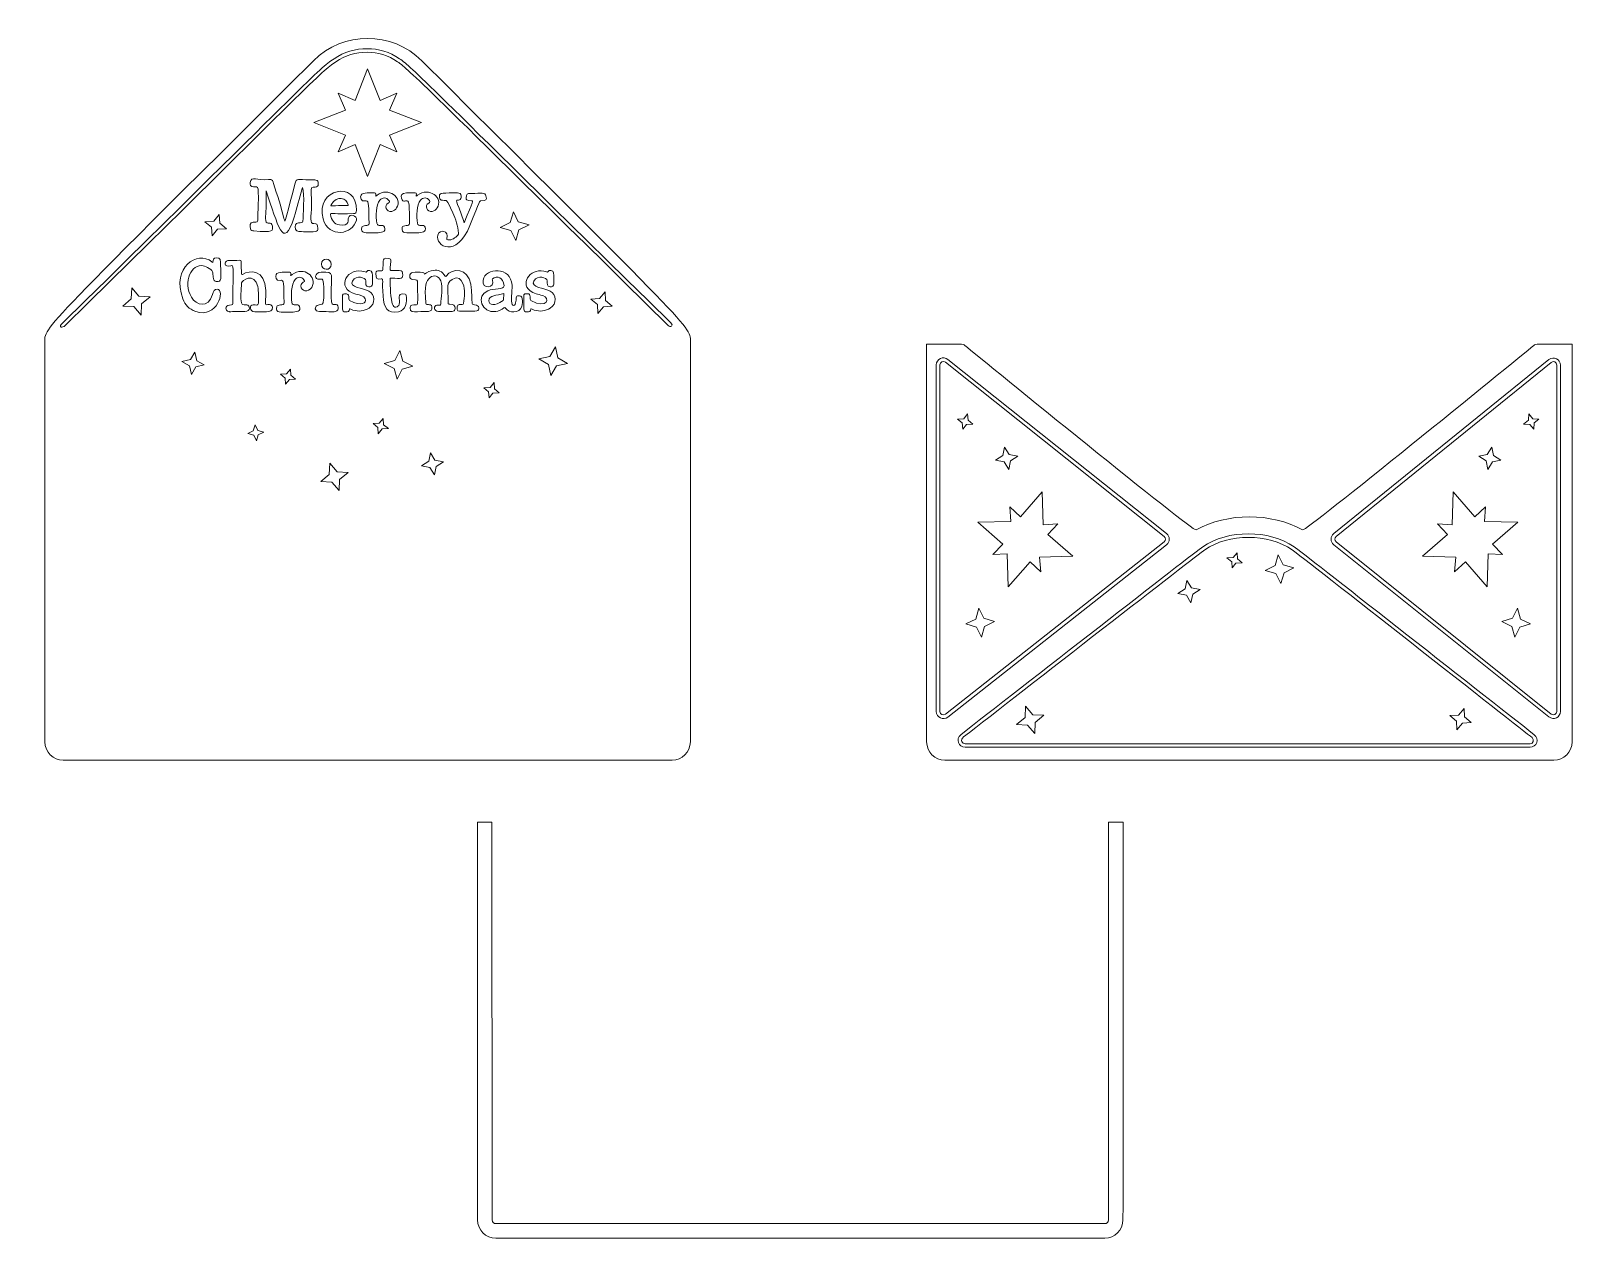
# Model space of a CAD drawing. Header units: inches. Extents: x 1 to 12.8, y 0.4 to 9.6.
import ezdxf

# ---------------------------------------------------------------- set-up
doc = ezdxf.new("R2010")
doc.units = ezdxf.units.IN
doc.header["$MEASUREMENT"] = 0
doc.layers.add('_U+0421_U+043B_U+043E_U+0439 1', color=7, linetype='Continuous')

msp = doc.modelspace()

# ---------------------------------------------------------------- linework, layer by layer
at = {"layer": '_U+0421_U+043B_U+043E_U+0439 1', "color": 12, "lineweight": 9, "true_color": 0xe30613}
msp.add_lwpolyline([(3.849, 8.687), (3.721, 8.743), (3.625, 8.499), (3.53, 8.743), (3.401, 8.687), (3.457, 8.815), (3.213, 8.911), (3.457, 9.006), (3.401, 9.135), (3.53, 9.079), (3.625, 9.323), (3.721, 9.079), (3.849, 9.135), (3.793, 9.006), (4.037, 8.911), (3.793, 8.815), (3.849, 8.687)], dxfattribs=at)
at = {"layer": '_U+0421_U+043B_U+043E_U+0439 1', "color": 7, "lineweight": 9, "true_color": 0xffffff}
for points in [[(2.477, 8.094), (2.544, 8.098), (2.493, 8.14), (2.489, 8.207), (2.447, 8.155), (2.38, 8.152), (2.431, 8.109), (2.435, 8.043), (2.477, 8.094)], [(4.761, 8.008), (4.784, 8.09), (4.861, 8.128), (4.779, 8.152), (4.741, 8.228), (4.717, 8.146), (4.641, 8.108), (4.722, 8.084), (4.761, 8.008)], [(1.821, 7.646), (1.816, 7.561), (1.751, 7.506), (1.836, 7.502), (1.891, 7.437), (1.895, 7.522), (1.96, 7.576), (1.875, 7.581), (1.821, 7.646)], [(5.443, 7.614), (5.4, 7.563), (5.334, 7.559), (5.385, 7.517), (5.389, 7.45), (5.431, 7.501), (5.498, 7.505), (5.446, 7.548), (5.443, 7.614)], [(2.302, 7.153), (2.269, 7.096), (2.203, 7.081), (2.261, 7.048), (2.276, 6.983), (2.309, 7.04), (2.374, 7.055), (2.317, 7.088), (2.302, 7.153)], [(3.871, 7.167), (3.833, 7.09), (3.751, 7.066), (3.828, 7.028), (3.852, 6.946), (3.89, 7.023), (3.971, 7.047), (3.895, 7.085), (3.871, 7.167)], [(5.064, 7.193), (5.021, 7.12), (4.937, 7.102), (5.011, 7.058), (5.029, 6.975), (5.072, 7.049), (5.156, 7.067), (5.082, 7.11), (5.064, 7.193)], [(3.035, 7.024), (3.005, 6.987), (2.958, 6.985), (2.994, 6.955), (2.997, 6.907), (3.027, 6.944), (3.074, 6.946), (3.038, 6.977), (3.035, 7.024)], [(4.593, 6.92), (4.563, 6.883), (4.516, 6.881), (4.552, 6.85), (4.555, 6.803), (4.585, 6.84), (4.632, 6.842), (4.596, 6.872), (4.593, 6.92)], [(3.745, 6.646), (3.714, 6.609), (3.667, 6.607), (3.704, 6.577), (3.706, 6.529), (3.736, 6.566), (3.784, 6.568), (3.747, 6.598), (3.745, 6.646)], [(8.211, 6.6), (8.181, 6.564), (8.178, 6.611), (8.142, 6.641), (8.189, 6.644), (8.219, 6.68), (8.222, 6.633), (8.258, 6.603), (8.211, 6.6)], [(12.545, 6.644), (12.592, 6.641), (12.555, 6.611), (12.553, 6.564), (12.523, 6.6), (12.475, 6.603), (12.512, 6.633), (12.514, 6.68), (12.545, 6.644)], [(2.764, 6.596), (2.75, 6.551), (2.708, 6.53), (2.753, 6.517), (2.774, 6.474), (2.787, 6.519), (2.83, 6.54), (2.784, 6.554), (2.764, 6.596)], [(4.107, 6.383), (4.094, 6.318), (4.037, 6.283), (4.102, 6.27), (4.137, 6.213), (4.15, 6.279), (4.207, 6.313), (4.141, 6.327), (4.107, 6.383)], [(8.498, 6.313), (8.433, 6.326), (8.489, 6.361), (8.502, 6.426), (8.537, 6.369), (8.603, 6.356), (8.546, 6.322), (8.533, 6.256), (8.498, 6.313)], [(12.188, 6.322), (12.131, 6.356), (12.196, 6.369), (12.231, 6.426), (12.244, 6.361), (12.301, 6.326), (12.236, 6.313), (12.201, 6.256), (12.188, 6.322)], [(3.337, 6.303), (3.332, 6.217), (3.267, 6.163), (3.352, 6.158), (3.407, 6.093), (3.411, 6.178), (3.477, 6.233), (3.391, 6.237), (3.337, 6.303)], [(9.024, 5.591), (8.77, 5.583), (8.778, 5.472), (8.697, 5.548), (8.53, 5.357), (8.522, 5.61), (8.411, 5.603), (8.487, 5.684), (8.296, 5.851), (8.55, 5.858), (8.542, 5.97), (8.623, 5.893), (8.79, 6.085), (8.798, 5.831), (8.909, 5.839), (8.832, 5.758), (9.024, 5.591)], [(12.314, 5.603), (12.203, 5.61), (12.195, 5.357), (12.029, 5.548), (11.947, 5.472), (11.955, 5.583), (11.701, 5.591), (11.893, 5.758), (11.817, 5.839), (11.928, 5.831), (11.936, 6.085), (12.102, 5.893), (12.183, 5.97), (12.176, 5.858), (12.43, 5.851), (12.238, 5.684), (12.314, 5.603)], [(10.284, 5.571), (10.321, 5.54), (10.273, 5.538), (10.243, 5.502), (10.241, 5.549), (10.204, 5.579), (10.251, 5.582), (10.282, 5.618), (10.284, 5.571)], [(10.635, 5.526), (10.717, 5.502), (10.641, 5.464), (10.617, 5.382), (10.579, 5.458), (10.497, 5.482), (10.573, 5.52), (10.597, 5.602), (10.635, 5.526)], [(9.933, 5.349), (9.998, 5.335), (9.942, 5.301), (9.928, 5.235), (9.894, 5.292), (9.828, 5.305), (9.885, 5.34), (9.898, 5.405), (9.933, 5.349)], [(8.344, 5.116), (8.425, 5.092), (8.349, 5.054), (8.325, 4.972), (8.287, 5.048), (8.205, 5.072), (8.282, 5.11), (8.305, 5.192), (8.344, 5.116)], [(12.452, 5.11), (12.528, 5.072), (12.446, 5.048), (12.408, 4.972), (12.384, 5.054), (12.308, 5.092), (12.39, 5.116), (12.428, 5.192), (12.452, 5.11)], [(8.718, 4.377), (8.803, 4.373), (8.737, 4.318), (8.733, 4.233), (8.678, 4.298), (8.593, 4.303), (8.659, 4.357), (8.663, 4.443), (8.718, 4.377)], [(12.022, 4.36), (12.074, 4.317), (12.007, 4.313), (11.965, 4.262), (11.961, 4.329), (11.91, 4.371), (11.976, 4.375), (12.019, 4.426), (12.022, 4.36)]]:
    msp.add_lwpolyline(points, dxfattribs=at)
at = {"layer": '_U+0421_U+043B_U+043E_U+0439 1', "color": 12, "lineweight": 9, "true_color": 0xe30613}
for points, knots in [([(4.04, 9.384), (3.811, 9.613), (3.44, 9.613), (3.21, 9.384), (1.047, 7.229), (1.154, 7.351), (1.154, 7.214), (1.154, 5.159), (1.154, 4.428), (1.155, 4.169), (1.155, 4.092), (1.218, 4.029), (1.295, 4.029), (1.373, 4.029), (5.877, 4.029), (5.956, 4.029), (6.033, 4.029), (6.096, 4.092), (6.096, 4.169), (6.097, 4.882), (6.097, 7.228), (6.097, 7.215), (6.097, 7.351), (6.201, 7.231), (4.04, 9.384)], [0, 0, 0, 0, 1, 1, 1, 2, 2, 2, 3, 3, 3, 4, 4, 4, 5, 5, 5, 6, 6, 6, 7, 7, 7, 8, 8, 8, 8]), ([(12.847, 7.215), (12.847, 7.215), (12.846, 4.428), (12.846, 4.169), (12.846, 4.092), (12.783, 4.029), (12.706, 4.029), (12.706, 4.029), (8.045, 4.029), (8.045, 4.029), (7.967, 4.029), (7.905, 4.092), (7.905, 4.169), (7.904, 4.428), (7.903, 7.215), (7.903, 7.215), (8.191, 7.215), (8.18, 7.218), (8.198, 7.204), (8.361, 7.071), (9.945, 5.779), (9.968, 5.792), (10.208, 5.926), (10.543, 5.926), (10.783, 5.792), (10.805, 5.779), (12.39, 7.071), (12.553, 7.204), (12.571, 7.219), (12.561, 7.215), (12.847, 7.215)], [0, 0, 0, 0, 1, 1, 1, 2, 2, 2, 3, 3, 3, 4, 4, 4, 5, 5, 5, 6, 6, 6, 7, 7, 7, 8, 8, 8, 9, 9, 9, 10, 10, 10, 10]), ([(9.298, 3.555), (9.298, 3.555), (9.297, 0.754), (9.297, 0.51), (9.297, 0.494), (9.284, 0.481), (9.268, 0.481), (9.268, 0.481), (4.607, 0.481), (4.607, 0.481), (4.591, 0.481), (4.578, 0.494), (4.578, 0.51), (4.578, 0.754), (4.577, 3.555), (4.577, 3.555), (4.577, 3.555), (4.466, 3.555), (4.466, 3.555), (4.466, 3.555), (4.467, 0.768), (4.467, 0.51), (4.467, 0.432), (4.53, 0.37), (4.607, 0.37), (4.607, 0.37), (9.268, 0.37), (9.268, 0.37), (9.345, 0.37), (9.408, 0.432), (9.408, 0.51), (9.409, 0.768), (9.409, 3.555), (9.409, 3.555), (9.409, 3.555), (9.298, 3.555), (9.298, 3.555), (9.298, 3.555), (9.298, 3.555), (9.298, 3.555)], [0, 0, 0, 0, 1, 1, 1, 2, 2, 2, 3, 3, 3, 4, 4, 4, 5, 5, 5, 6, 6, 6, 7, 7, 7, 8, 8, 8, 9, 9, 9, 10, 10, 10, 11, 11, 11, 12, 12, 12, 13, 13, 13, 13])]:
    msp.add_open_spline(points, degree=3, knots=knots, dxfattribs=at)
at = {"layer": '_U+0421_U+043B_U+043E_U+0439 1', "color": 7, "lineweight": 9, "true_color": 0xffffff}
for points, knots in [([(5.946, 7.377), (4.034, 9.253), (3.98, 9.322), (3.869, 9.4), (3.723, 9.502), (3.521, 9.502), (3.368, 9.4), (3.238, 9.313), (3.219, 9.27), (1.291, 7.377), (1.255, 7.343), (1.286, 7.334), (1.311, 7.358), (3.232, 9.247), (3.256, 9.292), (3.383, 9.377), (3.527, 9.473), (3.716, 9.473), (3.853, 9.377), (3.961, 9.301), (4.022, 9.232), (5.926, 7.358), (5.944, 7.34), (5.97, 7.354), (5.946, 7.377)], [0, 0, 0, 0, 1, 1, 1, 2, 2, 2, 3, 3, 3, 4, 4, 4, 5, 5, 5, 6, 6, 6, 7, 7, 7, 8, 8, 8, 8]), ([(2.846, 8.161), (2.84, 8.195), (2.852, 8.265), (2.849, 8.314), (2.848, 8.339), (2.846, 8.364), (2.849, 8.389), (2.938, 8.128), (2.981, 7.921), (3.062, 8.186), (3.084, 8.258), (3.101, 8.333), (3.124, 8.405), (3.125, 8.408), (3.124, 8.411), (3.128, 8.413), (3.143, 8.368), (3.132, 8.192), (3.13, 8.157), (3.129, 8.141), (3.114, 8.145), (3.096, 8.144), (3.072, 8.143), (3.068, 8.117), (3.074, 8.095), (3.077, 8.082), (3.089, 8.08), (3.1, 8.078), (3.114, 8.076), (3.185, 8.07), (3.226, 8.077), (3.239, 8.079), (3.246, 8.089), (3.245, 8.101), (3.241, 8.136), (3.237, 8.137), (3.214, 8.137), (3.179, 8.138), (3.193, 8.182), (3.196, 8.285), (3.197, 8.321), (3.192, 8.358), (3.194, 8.395), (3.196, 8.419), (3.196, 8.417), (3.225, 8.417), (3.241, 8.418), (3.247, 8.424), (3.248, 8.44), (3.248, 8.464), (3.243, 8.468), (3.23, 8.471), (3.225, 8.473), (3.22, 8.473), (3.215, 8.473), (3.113, 8.465), (3.083, 8.495), (3.073, 8.454), (3.071, 8.449), (2.997, 8.159), (2.992, 8.157), (2.989, 8.163), (2.987, 8.17), (2.985, 8.177), (2.962, 8.267), (2.934, 8.356), (2.904, 8.444), (2.899, 8.459), (2.903, 8.467), (2.89, 8.472), (2.882, 8.476), (2.875, 8.477), (2.867, 8.476), (2.779, 8.462), (2.735, 8.507), (2.725, 8.452), (2.722, 8.433), (2.732, 8.42), (2.751, 8.42), (2.793, 8.418), (2.792, 8.45), (2.786, 8.192), (2.784, 8.14), (2.782, 8.15), (2.749, 8.148), (2.725, 8.146), (2.722, 8.119), (2.728, 8.098), (2.731, 8.085), (2.743, 8.083), (2.754, 8.082), (2.903, 8.067), (2.903, 8.084), (2.896, 8.119), (2.888, 8.162), (2.853, 8.12), (2.846, 8.161)], [0, 0, 0, 0, 1, 1, 1, 2, 2, 2, 3, 3, 3, 4, 4, 4, 5, 5, 5, 6, 6, 6, 7, 7, 7, 8, 8, 8, 9, 9, 9, 10, 10, 10, 11, 11, 11, 12, 12, 12, 13, 13, 13, 14, 14, 14, 15, 15, 15, 16, 16, 16, 17, 17, 17, 18, 18, 18, 19, 19, 19, 20, 20, 20, 21, 21, 21, 22, 22, 22, 23, 23, 23, 24, 24, 24, 25, 25, 25, 26, 26, 26, 27, 27, 27, 28, 28, 28, 29, 29, 29, 30, 30, 30, 31, 31, 31, 32, 32, 32, 32]), ([(3.34, 8.207), (3.35, 8.163), (3.368, 8.132), (3.409, 8.127), (3.491, 8.117), (3.475, 8.167), (3.478, 8.181), (3.487, 8.216), (3.547, 8.202), (3.539, 8.165), (3.515, 8.054), (3.328, 8.02), (3.284, 8.175), (3.22, 8.404), (3.548, 8.477), (3.54, 8.237), (3.54, 8.22), (3.533, 8.215), (3.516, 8.215), (3.367, 8.208), (3.455, 8.214), (3.345, 8.214), (3.341, 8.214), (3.339, 8.212), (3.34, 8.207)], [0, 0, 0, 0, 1, 1, 1, 2, 2, 2, 3, 3, 3, 4, 4, 4, 5, 5, 5, 6, 6, 6, 7, 7, 7, 8, 8, 8, 8]), ([(3.679, 8.372), (3.656, 8.374), (3.584, 8.378), (3.575, 8.356), (3.569, 8.341), (3.568, 8.304), (3.613, 8.311), (3.638, 8.315), (3.633, 8.264), (3.636, 8.139), (3.637, 8.113), (3.583, 8.129), (3.58, 8.109), (3.574, 8.058), (3.599, 8.067), (3.691, 8.067), (3.73, 8.067), (3.768, 8.073), (3.755, 8.11), (3.744, 8.141), (3.702, 8.102), (3.696, 8.142), (3.688, 8.192), (3.689, 8.279), (3.72, 8.317), (3.738, 8.341), (3.771, 8.339), (3.788, 8.315), (3.795, 8.305), (3.794, 8.301), (3.783, 8.295), (3.747, 8.277), (3.77, 8.223), (3.81, 8.231), (3.826, 8.234), (3.839, 8.242), (3.847, 8.257), (3.895, 8.337), (3.785, 8.422), (3.698, 8.354), (3.695, 8.352), (3.692, 8.348), (3.687, 8.347), (3.688, 8.359), (3.692, 8.371), (3.679, 8.372)], [0, 0, 0, 0, 1, 1, 1, 2, 2, 2, 3, 3, 3, 4, 4, 4, 5, 5, 5, 6, 6, 6, 7, 7, 7, 8, 8, 8, 9, 9, 9, 10, 10, 10, 11, 11, 11, 12, 12, 12, 13, 13, 13, 14, 14, 14, 15, 15, 15, 15]), ([(3.99, 8.372), (3.959, 8.374), (3.929, 8.376), (3.9, 8.367), (3.879, 8.361), (3.879, 8.335), (3.889, 8.319), (3.903, 8.296), (3.93, 8.326), (3.938, 8.301), (3.946, 8.274), (3.944, 8.234), (3.946, 8.139), (3.947, 8.113), (3.893, 8.129), (3.89, 8.109), (3.884, 8.057), (3.911, 8.067), (4.002, 8.067), (4.04, 8.067), (4.078, 8.073), (4.065, 8.11), (4.054, 8.141), (4.012, 8.103), (4.006, 8.142), (3.998, 8.192), (4, 8.279), (4.03, 8.317), (4.049, 8.341), (4.082, 8.339), (4.098, 8.315), (4.105, 8.305), (4.105, 8.301), (4.093, 8.295), (4.057, 8.277), (4.081, 8.223), (4.12, 8.231), (4.136, 8.234), (4.149, 8.242), (4.158, 8.257), (4.206, 8.337), (4.095, 8.422), (4.008, 8.354), (4.005, 8.352), (4.002, 8.348), (3.997, 8.347), (3.998, 8.359), (4.002, 8.371), (3.99, 8.372)], [0, 0, 0, 0, 1, 1, 1, 2, 2, 2, 3, 3, 3, 4, 4, 4, 5, 5, 5, 6, 6, 6, 7, 7, 7, 8, 8, 8, 9, 9, 9, 10, 10, 10, 11, 11, 11, 12, 12, 12, 13, 13, 13, 14, 14, 14, 15, 15, 15, 16, 16, 16, 16]), ([(3.471, 8.276), (3.475, 8.276), (3.479, 8.276), (3.477, 8.282), (3.466, 8.332), (3.39, 8.361), (3.346, 8.281), (3.338, 8.267), (3.356, 8.278), (3.471, 8.276)], [0, 0, 0, 0, 1, 1, 1, 2, 2, 2, 3, 3, 3, 3]), ([(4.531, 8.351), (4.525, 8.376), (4.501, 8.369), (4.417, 8.368), (4.385, 8.368), (4.383, 8.366), (4.379, 8.335), (4.377, 8.318), (4.383, 8.316), (4.421, 8.312), (4.436, 8.311), (4.435, 8.319), (4.365, 8.144), (4.363, 8.148), (4.363, 8.15), (4.362, 8.153), (4.297, 8.334), (4.298, 8.316), (4.32, 8.318), (4.333, 8.319), (4.339, 8.325), (4.341, 8.336), (4.344, 8.352), (4.341, 8.37), (4.324, 8.371), (4.311, 8.372), (4.299, 8.374), (4.286, 8.374), (4.18, 8.369), (4.169, 8.374), (4.176, 8.337), (4.179, 8.323), (4.184, 8.318), (4.198, 8.316), (4.237, 8.311), (4.225, 8.333), (4.278, 8.221), (4.302, 8.171), (4.316, 8.119), (4.321, 8.064), (4.322, 8.058), (4.321, 8.053), (4.316, 8.049), (4.295, 8.028), (4.271, 8.01), (4.239, 8.013), (4.232, 8.013), (4.23, 8.016), (4.232, 8.022), (4.25, 8.083), (4.177, 8.102), (4.163, 8.049), (4.141, 7.964), (4.306, 7.869), (4.409, 8.123), (4.487, 8.317), (4.482, 8.312), (4.493, 8.313), (4.532, 8.315), (4.54, 8.316), (4.531, 8.351)], [0, 0, 0, 0, 1, 1, 1, 2, 2, 2, 3, 3, 3, 4, 4, 4, 5, 5, 5, 6, 6, 6, 7, 7, 7, 8, 8, 8, 9, 9, 9, 10, 10, 10, 11, 11, 11, 12, 12, 12, 13, 13, 13, 14, 14, 14, 15, 15, 15, 16, 16, 16, 17, 17, 17, 18, 18, 18, 19, 19, 19, 20, 20, 20, 20]), ([(2.367, 7.814), (2.39, 7.808), (2.442, 7.783), (2.441, 7.76), (2.441, 7.745), (2.442, 7.73), (2.445, 7.716), (2.447, 7.702), (2.453, 7.697), (2.467, 7.694), (2.511, 7.686), (2.502, 7.721), (2.5, 7.82), (2.499, 7.854), (2.499, 7.878), (2.469, 7.876), (2.44, 7.874), (2.443, 7.863), (2.441, 7.839), (2.437, 7.84), (2.435, 7.843), (2.433, 7.845), (2.322, 7.934), (2.122, 7.805), (2.211, 7.562), (2.229, 7.513), (2.256, 7.484), (2.31, 7.465), (2.473, 7.406), (2.538, 7.631), (2.473, 7.636), (2.452, 7.637), (2.444, 7.617), (2.438, 7.595), (2.405, 7.486), (2.315, 7.51), (2.277, 7.574), (2.209, 7.689), (2.277, 7.837), (2.367, 7.814)], [0, 0, 0, 0, 1, 1, 1, 2, 2, 2, 3, 3, 3, 4, 4, 4, 5, 5, 5, 6, 6, 6, 7, 7, 7, 8, 8, 8, 9, 9, 9, 10, 10, 10, 11, 11, 11, 12, 12, 12, 13, 13, 13, 13]), ([(2.875, 7.517), (2.828, 7.521), (2.849, 7.491), (2.845, 7.626), (2.841, 7.785), (2.722, 7.784), (2.668, 7.749), (2.663, 7.746), (2.66, 7.745), (2.66, 7.753), (2.66, 7.784), (2.655, 7.816), (2.657, 7.847), (2.657, 7.854), (2.653, 7.859), (2.646, 7.858), (2.626, 7.854), (2.561, 7.855), (2.554, 7.854), (2.523, 7.847), (2.524, 7.802), (2.578, 7.814), (2.604, 7.82), (2.595, 7.824), (2.594, 7.541), (2.594, 7.517), (2.592, 7.515), (2.568, 7.513), (2.531, 7.511), (2.532, 7.472), (2.563, 7.464), (2.57, 7.462), (2.556, 7.463), (2.686, 7.465), (2.731, 7.466), (2.727, 7.512), (2.7, 7.515), (2.669, 7.519), (2.665, 7.513), (2.66, 7.532), (2.65, 7.567), (2.658, 7.626), (2.66, 7.685), (2.66, 7.7), (2.757, 7.771), (2.784, 7.655), (2.792, 7.623), (2.791, 7.555), (2.79, 7.529), (2.789, 7.506), (2.77, 7.515), (2.748, 7.516), (2.716, 7.516), (2.721, 7.465), (2.761, 7.462), (2.786, 7.46), (2.824, 7.464), (2.85, 7.463), (2.879, 7.461), (2.9, 7.469), (2.897, 7.498), (2.895, 7.509), (2.888, 7.516), (2.875, 7.517)], [0, 0, 0, 0, 1, 1, 1, 2, 2, 2, 3, 3, 3, 4, 4, 4, 5, 5, 5, 6, 6, 6, 7, 7, 7, 8, 8, 8, 9, 9, 9, 10, 10, 10, 11, 11, 11, 12, 12, 12, 13, 13, 13, 14, 14, 14, 15, 15, 15, 16, 16, 16, 17, 17, 17, 18, 18, 18, 19, 19, 19, 20, 20, 20, 21, 21, 21, 21]), ([(3.048, 7.747), (3.045, 7.744), (3.042, 7.741), (3.036, 7.739), (3.037, 7.752), (3.041, 7.764), (3.029, 7.765), (3.006, 7.766), (2.934, 7.77), (2.925, 7.748), (2.917, 7.729), (2.924, 7.697), (2.956, 7.703), (2.989, 7.71), (2.982, 7.679), (2.986, 7.532), (2.986, 7.505), (2.932, 7.522), (2.93, 7.502), (2.923, 7.45), (2.949, 7.459), (3.041, 7.46), (3.08, 7.46), (3.118, 7.466), (3.105, 7.502), (3.093, 7.534), (3.051, 7.495), (3.045, 7.535), (3.038, 7.584), (3.039, 7.671), (3.07, 7.71), (3.088, 7.733), (3.121, 7.732), (3.137, 7.708), (3.155, 7.683), (3.116, 7.696), (3.115, 7.661), (3.113, 7.619), (3.172, 7.607), (3.197, 7.649), (3.245, 7.73), (3.135, 7.815), (3.048, 7.747)], [0, 0, 0, 0, 1, 1, 1, 2, 2, 2, 3, 3, 3, 4, 4, 4, 5, 5, 5, 6, 6, 6, 7, 7, 7, 8, 8, 8, 9, 9, 9, 10, 10, 10, 11, 11, 11, 12, 12, 12, 13, 13, 13, 14, 14, 14, 14]), ([(3.346, 7.825), (3.346, 7.878), (3.271, 7.878), (3.271, 7.828), (3.272, 7.777), (3.346, 7.773), (3.346, 7.825)], [0, 0, 0, 0, 1, 1, 1, 2, 2, 2, 2]), ([(3.634, 7.621), (3.593, 7.643), (3.48, 7.649), (3.509, 7.698), (3.54, 7.75), (3.611, 7.723), (3.611, 7.7), (3.611, 7.677), (3.607, 7.654), (3.634, 7.653), (3.651, 7.653), (3.661, 7.66), (3.662, 7.675), (3.663, 7.703), (3.663, 7.732), (3.66, 7.761), (3.658, 7.783), (3.625, 7.785), (3.619, 7.771), (3.615, 7.764), (3.612, 7.765), (3.606, 7.767), (3.475, 7.816), (3.37, 7.642), (3.534, 7.598), (3.574, 7.587), (3.596, 7.586), (3.607, 7.561), (3.62, 7.532), (3.579, 7.498), (3.487, 7.548), (3.471, 7.556), (3.499, 7.606), (3.448, 7.601), (3.429, 7.599), (3.433, 7.593), (3.433, 7.537), (3.433, 7.537), (3.433, 7.537), (3.433, 7.537), (3.433, 7.472), (3.427, 7.458), (3.468, 7.461), (3.476, 7.461), (3.481, 7.465), (3.483, 7.473), (3.487, 7.489), (3.486, 7.485), (3.513, 7.476), (3.556, 7.461), (3.598, 7.468), (3.636, 7.491), (3.688, 7.522), (3.683, 7.596), (3.634, 7.621)], [0, 0, 0, 0, 1, 1, 1, 2, 2, 2, 3, 3, 3, 4, 4, 4, 5, 5, 5, 6, 6, 6, 7, 7, 7, 8, 8, 8, 9, 9, 9, 10, 10, 10, 11, 11, 11, 12, 12, 12, 13, 13, 13, 14, 14, 14, 15, 15, 15, 16, 16, 16, 17, 17, 17, 18, 18, 18, 18]), ([(3.841, 7.778), (3.841, 7.778), (3.841, 7.778), (3.841, 7.778), (3.783, 7.778), (3.798, 7.768), (3.804, 7.849), (3.805, 7.863), (3.8, 7.869), (3.787, 7.871), (3.749, 7.876), (3.746, 7.863), (3.745, 7.849), (3.745, 7.828), (3.743, 7.807), (3.742, 7.785), (3.742, 7.762), (3.687, 7.793), (3.688, 7.759), (3.69, 7.711), (3.696, 7.709), (3.729, 7.714), (3.75, 7.716), (3.734, 7.702), (3.744, 7.581), (3.751, 7.494), (3.773, 7.446), (3.863, 7.463), (3.916, 7.474), (3.928, 7.535), (3.921, 7.589), (3.921, 7.595), (3.917, 7.597), (3.912, 7.598), (3.838, 7.609), (3.88, 7.556), (3.868, 7.52), (3.86, 7.495), (3.825, 7.486), (3.815, 7.52), (3.804, 7.558), (3.796, 7.66), (3.797, 7.712), (3.797, 7.719), (3.799, 7.722), (3.806, 7.721), (3.885, 7.714), (3.899, 7.711), (3.893, 7.759), (3.891, 7.782), (3.881, 7.778), (3.841, 7.778)], [0, 0, 0, 0, 1, 1, 1, 2, 2, 2, 3, 3, 3, 4, 4, 4, 5, 5, 5, 6, 6, 6, 7, 7, 7, 8, 8, 8, 9, 9, 9, 10, 10, 10, 11, 11, 11, 12, 12, 12, 13, 13, 13, 14, 14, 14, 15, 15, 15, 16, 16, 16, 17, 17, 17, 17]), ([(4.458, 7.513), (4.434, 7.519), (4.426, 7.515), (4.425, 7.526), (4.421, 7.63), (4.419, 7.653), (4.415, 7.674), (4.392, 7.797), (4.276, 7.802), (4.226, 7.736), (4.224, 7.732), (4.222, 7.731), (4.219, 7.736), (4.196, 7.773), (4.166, 7.785), (4.13, 7.779), (4.105, 7.775), (4.081, 7.768), (4.061, 7.75), (4.058, 7.757), (4.057, 7.764), (4.048, 7.764), (4.022, 7.764), (3.996, 7.768), (3.97, 7.763), (3.941, 7.758), (3.939, 7.712), (3.971, 7.709), (4.004, 7.706), (4.008, 7.708), (4.008, 7.682), (4.008, 7.509), (4.013, 7.517), (3.995, 7.516), (3.974, 7.515), (3.951, 7.52), (3.95, 7.492), (3.948, 7.458), (3.975, 7.462), (4.008, 7.463), (4.076, 7.466), (4.126, 7.454), (4.117, 7.5), (4.111, 7.532), (4.073, 7.504), (4.071, 7.529), (4.06, 7.667), (4.073, 7.696), (4.104, 7.725), (4.13, 7.749), (4.173, 7.734), (4.185, 7.7), (4.203, 7.648), (4.187, 7.571), (4.186, 7.52), (4.186, 7.511), (4.179, 7.514), (4.156, 7.514), (4.13, 7.513), (4.131, 7.463), (4.168, 7.464), (4.281, 7.465), (4.289, 7.463), (4.293, 7.477), (4.297, 7.496), (4.295, 7.516), (4.274, 7.519), (4.243, 7.523), (4.242, 7.515), (4.242, 7.533), (4.24, 7.655), (4.222, 7.694), (4.295, 7.72), (4.311, 7.726), (4.342, 7.718), (4.355, 7.68), (4.373, 7.629), (4.367, 7.578), (4.36, 7.527), (4.359, 7.52), (4.354, 7.52), (4.349, 7.519), (4.335, 7.518), (4.312, 7.521), (4.311, 7.501), (4.309, 7.467), (4.315, 7.464), (4.348, 7.466), (4.443, 7.471), (4.474, 7.461), (4.478, 7.483), (4.48, 7.497), (4.472, 7.51), (4.458, 7.513)], [0, 0, 0, 0, 1, 1, 1, 2, 2, 2, 3, 3, 3, 4, 4, 4, 5, 5, 5, 6, 6, 6, 7, 7, 7, 8, 8, 8, 9, 9, 9, 10, 10, 10, 11, 11, 11, 12, 12, 12, 13, 13, 13, 14, 14, 14, 15, 15, 15, 16, 16, 16, 17, 17, 17, 18, 18, 18, 19, 19, 19, 20, 20, 20, 21, 21, 21, 22, 22, 22, 23, 23, 23, 24, 24, 24, 25, 25, 25, 26, 26, 26, 27, 27, 27, 28, 28, 28, 29, 29, 29, 30, 30, 30, 31, 31, 31, 31]), ([(4.805, 7.503), (4.789, 7.45), (4.704, 7.449), (4.682, 7.49), (4.678, 7.497), (4.675, 7.498), (4.669, 7.493), (4.651, 7.477), (4.63, 7.468), (4.606, 7.464), (4.497, 7.447), (4.454, 7.587), (4.545, 7.624), (4.59, 7.642), (4.671, 7.633), (4.67, 7.66), (4.665, 7.729), (4.616, 7.74), (4.582, 7.715), (4.578, 7.712), (4.58, 7.708), (4.581, 7.704), (4.604, 7.644), (4.496, 7.628), (4.509, 7.705), (4.526, 7.804), (4.724, 7.811), (4.731, 7.665), (4.733, 7.617), (4.719, 7.542), (4.732, 7.519), (4.738, 7.509), (4.748, 7.509), (4.754, 7.519), (4.769, 7.549), (4.754, 7.579), (4.774, 7.584), (4.817, 7.594), (4.816, 7.543), (4.805, 7.503)], [0, 0, 0, 0, 1, 1, 1, 2, 2, 2, 3, 3, 3, 4, 4, 4, 5, 5, 5, 6, 6, 6, 7, 7, 7, 8, 8, 8, 9, 9, 9, 10, 10, 10, 11, 11, 11, 12, 12, 12, 13, 13, 13, 13]), ([(5.024, 7.491), (5.076, 7.522), (5.071, 7.596), (5.023, 7.621), (4.982, 7.643), (4.868, 7.649), (4.898, 7.698), (4.929, 7.75), (4.999, 7.723), (5, 7.7), (5, 7.677), (4.996, 7.654), (5.023, 7.653), (5.039, 7.653), (5.05, 7.66), (5.05, 7.675), (5.051, 7.703), (5.052, 7.732), (5.049, 7.761), (5.046, 7.783), (5.013, 7.785), (5.007, 7.771), (5.004, 7.764), (5, 7.765), (4.994, 7.767), (4.881, 7.81), (4.791, 7.686), (4.866, 7.626), (4.9, 7.599), (4.929, 7.598), (4.966, 7.587), (5.027, 7.568), (5.002, 7.48), (4.875, 7.548), (4.861, 7.556), (4.883, 7.601), (4.848, 7.601), (4.815, 7.602), (4.821, 7.597), (4.821, 7.537), (4.821, 7.537), (4.821, 7.537), (4.821, 7.537), (4.821, 7.472), (4.815, 7.458), (4.856, 7.461), (4.865, 7.461), (4.869, 7.465), (4.871, 7.473), (4.876, 7.489), (4.874, 7.485), (4.901, 7.476), (4.945, 7.461), (4.986, 7.468), (5.024, 7.491)], [0, 0, 0, 0, 1, 1, 1, 2, 2, 2, 3, 3, 3, 4, 4, 4, 5, 5, 5, 6, 6, 6, 7, 7, 7, 8, 8, 8, 9, 9, 9, 10, 10, 10, 11, 11, 11, 12, 12, 12, 13, 13, 13, 14, 14, 14, 15, 15, 15, 16, 16, 16, 17, 17, 17, 18, 18, 18, 18]), ([(3.328, 7.463), (3.276, 7.466), (3.227, 7.456), (3.225, 7.486), (3.225, 7.496), (3.229, 7.504), (3.238, 7.51), (3.261, 7.523), (3.28, 7.509), (3.284, 7.532), (3.286, 7.542), (3.289, 7.553), (3.289, 7.563), (3.289, 7.712), (3.292, 7.716), (3.258, 7.711), (3.215, 7.704), (3.215, 7.764), (3.269, 7.765), (3.383, 7.768), (3.342, 7.76), (3.346, 7.575), (3.347, 7.512), (3.355, 7.519), (3.373, 7.519), (3.391, 7.52), (3.397, 7.515), (3.4, 7.498), (3.406, 7.461), (3.365, 7.46), (3.328, 7.463)], [0, 0, 0, 0, 1, 1, 1, 2, 2, 2, 3, 3, 3, 4, 4, 4, 5, 5, 5, 6, 6, 6, 7, 7, 7, 8, 8, 8, 9, 9, 9, 10, 10, 10, 10]), ([(4.668, 7.603), (4.615, 7.585), (4.552, 7.593), (4.554, 7.545), (4.555, 7.516), (4.595, 7.5), (4.662, 7.549), (4.666, 7.552), (4.666, 7.556), (4.666, 7.56), (4.667, 7.574), (4.667, 7.588), (4.668, 7.603)], [0, 0, 0, 0, 1, 1, 1, 2, 2, 2, 3, 3, 3, 4, 4, 4, 4]), ([(9.741, 5.764), (9.741, 5.764), (8.067, 7.097), (8.067, 7.097), (8.032, 7.126), (7.979, 7.101), (7.979, 7.055), (7.979, 6.596), (7.979, 4.862), (7.979, 4.402), (7.979, 4.356), (8.032, 4.331), (8.067, 4.359), (8.067, 4.359), (9.741, 5.679), (9.741, 5.679), (9.769, 5.701), (9.769, 5.742), (9.741, 5.764)], [0, 0, 0, 0, 1, 1, 1, 2, 2, 2, 3, 3, 3, 4, 4, 4, 5, 5, 5, 6, 6, 6, 6]), ([(9.724, 5.701), (9.724, 5.701), (8.05, 4.381), (8.05, 4.381), (8.032, 4.367), (8.007, 4.38), (8.007, 4.402), (8.007, 4.715), (8.007, 6.991), (8.007, 7.055), (8.007, 7.078), (8.033, 7.09), (8.05, 7.076), (8.05, 7.076), (9.724, 5.742), (9.724, 5.742), (9.737, 5.732), (9.737, 5.712), (9.724, 5.701)], [0, 0, 0, 0, 1, 1, 1, 2, 2, 2, 3, 3, 3, 4, 4, 4, 5, 5, 5, 6, 6, 6, 6]), ([(12.757, 7.054), (12.757, 7.1), (12.704, 7.125), (12.669, 7.096), (12.669, 7.096), (11.022, 5.764), (11.022, 5.764), (10.995, 5.742), (10.995, 5.701), (11.022, 5.679), (11.022, 5.679), (12.669, 4.361), (12.669, 4.361), (12.705, 4.332), (12.757, 4.357), (12.757, 4.403), (12.757, 4.864), (12.757, 6.593), (12.757, 7.054)], [0, 0, 0, 0, 1, 1, 1, 2, 2, 2, 3, 3, 3, 4, 4, 4, 5, 5, 5, 6, 6, 6, 6]), ([(12.686, 4.382), (12.686, 4.382), (11.039, 5.701), (11.039, 5.701), (11.026, 5.712), (11.026, 5.732), (11.039, 5.742), (11.039, 5.742), (12.686, 7.075), (12.686, 7.075), (12.704, 7.089), (12.729, 7.077), (12.729, 7.054), (12.729, 7.054), (12.729, 4.403), (12.729, 4.403), (12.729, 4.381), (12.704, 4.368), (12.686, 4.382)], [0, 0, 0, 0, 1, 1, 1, 2, 2, 2, 3, 3, 3, 4, 4, 4, 5, 5, 5, 6, 6, 6, 6]), ([(12.557, 4.224), (12.138, 4.554), (10.787, 5.614), (10.718, 5.663), (10.529, 5.795), (10.208, 5.796), (10.019, 5.663), (9.949, 5.614), (8.589, 4.554), (8.166, 4.224), (8.126, 4.193), (8.148, 4.128), (8.2, 4.128), (8.2, 4.128), (12.524, 4.128), (12.524, 4.128), (12.575, 4.128), (12.598, 4.193), (12.557, 4.224)], [0, 0, 0, 0, 1, 1, 1, 2, 2, 2, 3, 3, 3, 4, 4, 4, 5, 5, 5, 6, 6, 6, 6]), ([(12.524, 4.155), (12.524, 4.155), (8.2, 4.155), (8.2, 4.155), (8.177, 4.155), (8.159, 4.184), (8.188, 4.207), (8.628, 4.549), (9.966, 5.592), (10.035, 5.64), (10.214, 5.766), (10.523, 5.766), (10.702, 5.64), (10.777, 5.587), (12.454, 4.27), (12.54, 4.203), (12.56, 4.187), (12.549, 4.155), (12.524, 4.155)], [0, 0, 0, 0, 1, 1, 1, 2, 2, 2, 3, 3, 3, 4, 4, 4, 5, 5, 5, 6, 6, 6, 6])]:
    msp.add_open_spline(points, degree=3, knots=knots, dxfattribs=at)

doc.saveas('drawing.dxf')
